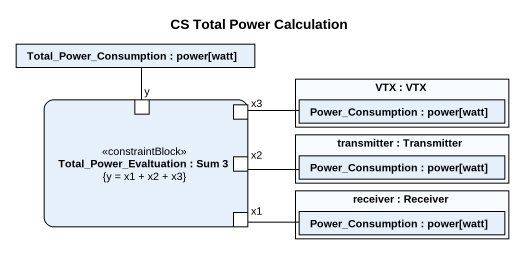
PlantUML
@startuml
title CS Total Power Calculation
rectangle "Total_Power_Consumption : power[watt]" as Total_Power_Consumption
rectangle "Total_Power_Evaltuation : Sum 3\n{y = x1 + x2 + x3}" as Total_Power_Evaltuation <<constraintBlock>> {
  port y
  port x3
  port x2
  port x1
}
rectangle "VTX : VTX" as VTX {
  rectangle "Power_Consumption : power[watt]" as Power_Consumption
}
rectangle "transmitter : Transmitter" as transmitter {
  rectangle "Power_Consumption : power[watt]" as Power_Consumption_2
}
rectangle "receiver : Receiver" as receiver {
  rectangle "Power_Consumption : power[watt]" as Power_Consumption_3
}
y -up- Total_Power_Consumption
x3 -right- Power_Consumption
x2 -right- Power_Consumption_2
x1 -right- Power_Consumption_3
@enduml
